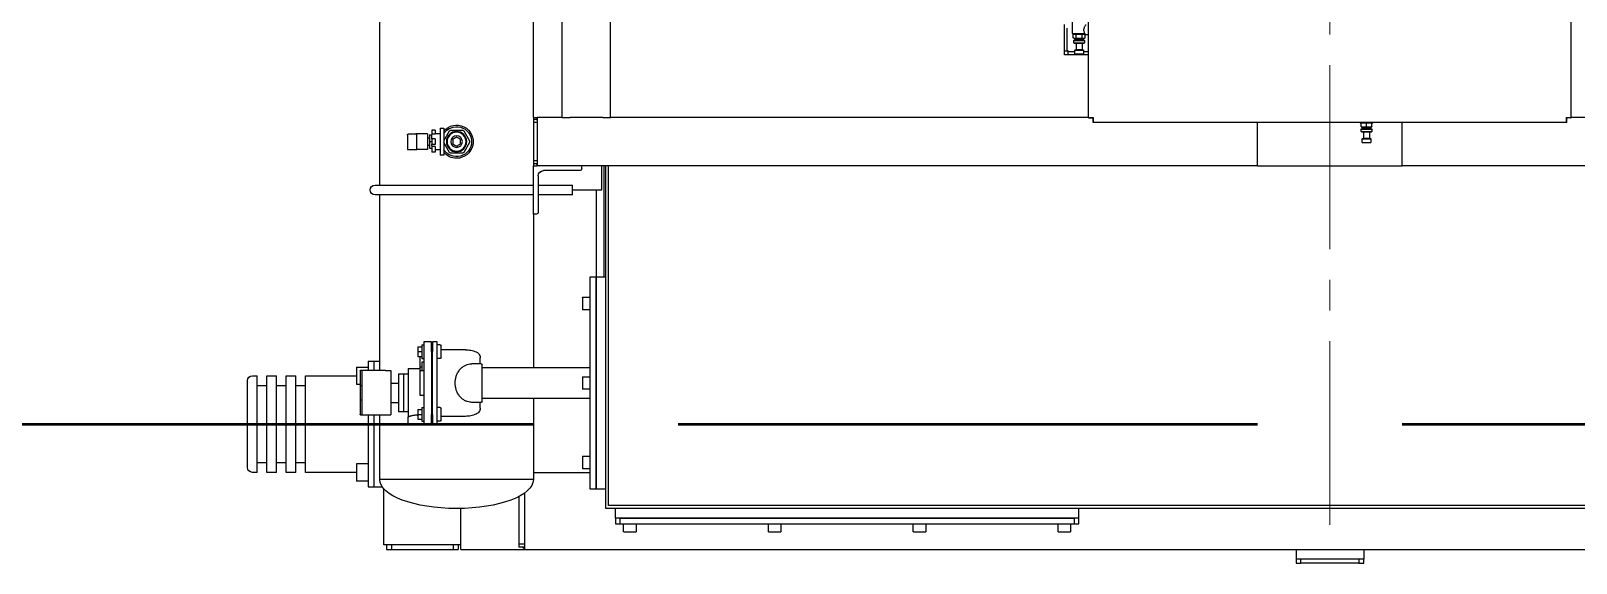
# Model space of a CAD drawing. Header units: millimetres. Extents: x 163705 to 1616509, y 81827 to 302547.
# Drawn here: x 894764 to 896364, y 145853 to 146404 of the extents above; entities that cross this region are included whole.
import ezdxf

# ---------------------------------------------------------------- set-up
doc = ezdxf.new("R2010")
doc.units = ezdxf.units.MM
doc.header["$LTSCALE"] = 10
doc.linetypes.add('ACAD_ISO02W100', pattern=[15, 12, -3])
doc.linetypes.add('CENTER2', pattern=[28.575, 19.05, -3.175, 3.175, -3.175])
doc.layers.add('1-中心线', color=1, linetype='CENTER2', lineweight=0)
doc.layers.add('1-设备轮廓', color=2, linetype='Continuous', lineweight=18)
doc.layers.add('1-隐线', color=8, linetype='Continuous')

# ---------------------------------------------------------------- blocks, each defined once
blk = doc.blocks.new('SW_CENTERMARKSYMBOL_0')
at = {"lineweight": 18}
for p, q in [((0, 5), (0, 774.5)), ((-5, 0), (-774.5, 0)), ((0, 0), (-2.5, 0)), ((0, 0), (0, 2.5)), ((0, 0), (0, -2.5)), ((0, 0), (2.5, 0)), ((5, 0), (774.5, 0)), ((0, -5), (0, -774.5))]:
    blk.add_line(p, q, dxfattribs=at)
blk = doc.blocks.new('G$C8841F3B5')
for p, q in [((2913.9, 391.5), (2913.9, 1221.5)), ((1679.9, 461.2), (1679.9, 1151.8)), ((2179.9, 461.2), (2179.9, 1151.8)), ((2674.9, 461.5), (2674.9, 1151.5)), ((2724.9, 461.5), (2724.9, 1151.5)), ((2754.9, 461.5), (2754.9, 1151.5)), ((2196.5, 548.4), (2196.5, 560.7)), ((2179.9, 547), (2183.2, 547)), ((2183.2, 544.1), (2183.2, 547)), ((2196.5, 548.4), (2183.6, 548.4)), ((2183.6, 548.4), (2183.8, 547.9)), ((2196, 547.9), (2183.8, 547.9)), ((2186.4, 544.1), (2186.4, 547.9)), ((2192.7, 544.1), (2192.7, 547.9)), ((2195.9, 544.1), (2195.9, 547.9)), ((2196, 547.9), (2196.5, 548.4)), ((2201.9, 530.2), (2201.9, 554)), ((2204.9, 530.2), (2204.9, 558)), ((2179.9, 529.5), (2185.1, 529.5)), ((2183.2, 544.1), (2184, 543.7)), ((2184.8, 543.7), (2183.2, 544.1)), ((2184.8, 543.7), (2184, 543.7)), ((2184.3, 541.7), (2184, 541.4)), ((2184, 541.4), (2184, 538.9)), ((2189.5, 541.4), (2184, 541.4)), ((2184, 538.9), (2184.3, 538.6)), ((2189.5, 538.9), (2184, 538.9)), ((2189.5, 541.7), (2184.3, 541.7)), ((2189.5, 538.6), (2184.3, 538.6)), ((2186.4, 544.1), (2184.8, 543.7)), ((2189.5, 543.7), (2184.8, 543.7)), ((2185.1, 543.7), (2185.1, 542.5)), ((2185.1, 542.5), (2185.4, 542.2)), ((2189.5, 542.5), (2185.1, 542.5)), ((2185.4, 531.5), (2185.1, 531.2)), ((2185.1, 531.2), (2185.1, 527.6)), ((2189.5, 531.2), (2185.1, 531.2)), ((2189.5, 542.2), (2185.4, 542.2)), ((2189.5, 531.5), (2185.4, 531.5)), ((2189.5, 543.7), (2186.4, 544.1)), ((2186.5, 542.2), (2186.5, 541.7)), ((2186.5, 538.6), (2186.5, 531.8)), ((2186.5, 531.8), (2186.8, 531.5)), ((2189.5, 531.8), (2186.5, 531.8)), ((2192.7, 544.1), (2189.5, 543.7)), ((2194.3, 543.7), (2189.5, 543.7)), ((2193.9, 542.5), (2189.5, 542.5)), ((2193.6, 542.2), (2189.5, 542.2)), ((2194.7, 541.7), (2189.5, 541.7)), ((2195, 541.4), (2189.5, 541.4)), ((2195, 538.9), (2189.5, 538.9)), ((2194.7, 538.6), (2189.5, 538.6)), ((2192.5, 531.8), (2189.5, 531.8)), ((2193.6, 531.5), (2189.5, 531.5)), ((2193.9, 531.2), (2189.5, 531.2)), ((2192.2, 531.5), (2192.5, 531.8)), ((2192.5, 541.7), (2192.5, 542.2)), ((2192.5, 531.8), (2192.5, 538.6)), ((2194.3, 543.7), (2192.7, 544.1)), ((2193.6, 542.2), (2193.9, 542.5)), ((2193.9, 531.2), (2193.6, 531.5)), ((2193.9, 542.5), (2193.9, 543.7)), ((2193.9, 527.6), (2193.9, 531.2)), ((2193.9, 529.5), (2201.2, 529.5)), ((2195.9, 544.1), (2194.3, 543.7)), ((2195, 543.7), (2194.3, 543.7)), ((2195, 541.4), (2194.7, 541.7)), ((2194.7, 538.6), (2195, 538.9)), ((2195, 543.7), (2195.9, 544.1)), ((2195, 538.9), (2195, 541.4)), ((2201.2, 529.5), (2201.2, 526.5)), ((2201.9, 530.2), (2204.9, 530.2)), ((2204.9, 526.5), (2204.9, 530.2)), ((2179.9, 526.5), (2201.2, 526.5)), ((2185.1, 527.6), (2185.4, 527.3)), ((2189.5, 527.6), (2185.1, 527.6)), ((2189.5, 527.3), (2185.4, 527.3)), ((2193.9, 527.6), (2189.5, 527.6)), ((2193.6, 527.3), (2189.5, 527.3)), ((2193.6, 527.3), (2193.9, 527.6)), ((2201.2, 526.5), (2204.9, 526.5)), ((1184.9, 461.5), (1679.9, 461.5)), ((1679.9, 461.2), (1683.9, 461.2)), ((1684.6, 456.5), (1684.6, 460.5)), ((1684.6, 456.5), (2175.2, 456.5)), ((1854.9, 411.5), (1854.9, 456.5)), ((1885, 456.5), (1885.4, 456.1)), ((1898.4, 456.1), (1885.4, 456.1)), ((1886.4, 455.4), (1885.8, 456.1)), ((1886.4, 452.3), (1886.4, 456.1)), ((1889.1, 452), (1886.4, 452.3)), ((1886.4, 452.3), (1886.4, 452)), ((1889.1, 452), (1886.4, 452)), ((1886.7, 450), (1886.4, 449.6)), ((1886.4, 449.6), (1886.4, 447.1)), ((1897.4, 449.6), (1886.4, 449.6)), ((1897.1, 450), (1886.7, 450)), ((1887.5, 452), (1887.5, 450.8)), ((1887.5, 450.8), (1887.8, 450.5)), ((1896.3, 450.8), (1887.5, 450.8)), ((1896, 450.5), (1887.8, 450.5)), ((1888.9, 450.5), (1888.9, 450)), ((1891.9, 452.3), (1889.1, 452)), ((1894.6, 452), (1889.1, 452)), ((1891.9, 452.3), (1891.9, 456.1)), ((1894.6, 452), (1891.9, 452.3)), ((1897.4, 452.3), (1894.6, 452)), ((1897.4, 452), (1894.6, 452)), ((1894.9, 450), (1894.9, 450.5)), ((1896, 450.5), (1896.3, 450.8)), ((1896.3, 450.8), (1896.3, 452)), ((1897.4, 449.6), (1897.1, 450)), ((1897.4, 452.3), (1897.4, 456.1)), ((1897.4, 452), (1897.4, 452.3)), ((1897.4, 447.1), (1897.4, 449.6)), ((1898.4, 456.1), (1898.7, 456.5)), ((2004.9, 411.5), (2004.9, 456.5)), ((2175.2, 456.5), (2175.2, 460.5)), ((2179.9, 461.2), (2175.9, 461.2)), ((2179.9, 461.5), (2674.9, 461.5)), ((2682.9, 461.5), (2674.9, 461.5)), ((2682.9, 461.5), (2716.9, 461.5)), ((2724.9, 461.5), (2716.9, 461.5)), ((2724.9, 461.5), (2750.9, 461.5)), ((2754.9, 461.5), (2750.9, 461.5)), ((2750.9, 461.5), (2750.9, 453.5)), ((2750.9, 459.5), (2754.9, 459.5)), ((2750.9, 456.5), (2754.9, 456.5)), ((2750.9, 453.5), (2750.9, 419.5)), ((2754.9, 461.5), (2754.9, 459.5)), ((2754.9, 459.5), (2754.9, 456.5)), ((2754.9, 456.5), (2754.9, 416.5)), ((2828.4, 448.5), (2827, 447.6)), ((2840.3, 448.5), (2828.4, 448.5)), ((2841.8, 447.6), (2840.3, 448.5)), ((2851.3, 450.5), (2847.7, 450.5)), ((2847.7, 450.5), (2847.7, 446.5)), ((2851.3, 450.5), (2851.3, 446.5)), ((2856.6, 448.5), (2856.6, 448)), ((2856.6, 448.5), (2860.1, 448.5)), ((2860.1, 448.5), (2860.1, 448)), ((1886.4, 447.1), (1886.7, 446.8)), ((1897.4, 447.1), (1886.4, 447.1)), ((1897.1, 446.8), (1886.7, 446.8)), ((1887.8, 439.7), (1887.5, 439.4)), ((1887.5, 439.4), (1887.5, 435.8)), ((1896.3, 439.4), (1887.5, 439.4)), ((1887.5, 435.8), (1887.8, 435.5)), ((1896.3, 435.8), (1887.5, 435.8)), ((1896, 439.7), (1887.8, 439.7)), ((1896, 435.5), (1887.8, 435.5)), ((1888.9, 446.8), (1888.9, 440)), ((1888.9, 440), (1889.2, 439.7)), ((1894.9, 440), (1888.9, 440)), ((1894.6, 439.7), (1894.9, 440)), ((1894.9, 440), (1894.9, 446.8)), ((1896.3, 439.4), (1896, 439.7)), ((1896, 435.5), (1896.3, 435.8)), ((1896.3, 435.8), (1896.3, 439.4)), ((1897.1, 446.8), (1897.4, 447.1)), ((2827, 447.6), (2821, 437.4)), ((2821, 437.4), (2821, 435.6)), ((2821, 435.6), (2827, 425.4)), ((2847.7, 437.4), (2841.8, 447.6)), ((2841.8, 425.4), (2847.7, 435.6)), ((2847.7, 445), (2847.3, 445)), ((2847.7, 446.5), (2847.7, 437.5)), ((2847.7, 437.4), (2847.7, 435.6)), ((2847.7, 435.5), (2847.7, 426.5)), ((2851.3, 446.5), (2851.3, 426.5)), ((2856.6, 445), (2851.3, 445)), ((2856.6, 448), (2856.6, 444.5)), ((2859.6, 444.5), (2856.6, 444.5)), ((2856.6, 439.5), (2860.1, 439.5)), ((2856.6, 439.5), (2856.6, 439)), ((2856.6, 439), (2856.6, 434)), ((2856.6, 434), (2856.6, 433.5)), ((2856.6, 433.5), (2860.1, 433.5)), ((2860.1, 448), (2860.1, 443.9)), ((2860.1, 439.5), (2860.1, 443.9)), ((2862.6, 443.4), (2860.1, 443.4)), ((2860.1, 439.5), (2860.1, 439)), ((2860.1, 439), (2860.1, 434)), ((2862.6, 436.5), (2860.1, 436.5)), ((2860.1, 434), (2860.1, 433.5)), ((2860.1, 432.3), (2860.1, 433.5)), ((2860.1, 432.3), (2860.1, 426.1)), ((2862.6, 443.4), (2862.6, 436.5)), ((2864.4, 440.5), (2862.6, 440.5)), ((2862.6, 436.5), (2862.6, 429.6)), ((2862.6, 432.5), (2864.4, 432.5)), ((2864.4, 444.5), (2864.4, 428.5)), ((2864.4, 444.5), (2866.3, 444.5)), ((2866.3, 444.5), (2876.6, 444.5)), ((2875.6, 428.5), (2875.6, 443.5)), ((2884.4, 444.5), (2876.6, 444.5)), ((2885.4, 443.5), (2885.4, 428.5)), ((2750.9, 419.5), (2750.9, 411.5)), ((2750.9, 416.5), (2754.9, 416.5)), ((2754.9, 416.5), (2754.9, 413.5)), ((2827, 425.4), (2828.4, 424.5)), ((2828.4, 424.5), (2840.3, 424.5)), ((2840.3, 424.5), (2841.8, 425.4)), ((2847.3, 428), (2847.7, 428)), ((2847.7, 426.5), (2847.7, 422.5)), ((2847.7, 422.5), (2851.3, 422.5)), ((2851.3, 428), (2856.6, 428)), ((2851.3, 426.5), (2851.3, 422.5)), ((2856.6, 431.4), (2859.6, 431.4)), ((2856.6, 431.4), (2856.6, 426.1)), ((2856.6, 426.1), (2856.6, 425.6)), ((2856.6, 425.6), (2860.1, 425.6)), ((2862.6, 429.6), (2860.1, 429.6)), ((2860.1, 426.1), (2860.1, 425.6)), ((2864.4, 428.5), (2866.3, 428.5)), ((2866.3, 428.5), (2875.4, 428.5)), ((2884.4, 428.5), (2876.6, 428.5)), ((1108.9, 411.5), (1854.9, 411.5)), ((2004.9, 411.5), (1854.9, 411.5)), ((2004.9, 411.5), (2750.9, 411.5)), ((2676.9, 59.5), (2676.9, 411.5)), ((2679.9, 56.5), (2679.9, 411.5)), ((2681.9, 411.5), (2681.9, 296.5)), ((2683.9, 386.5), (2683.9, 411.5)), ((2704.9, 411.5), (2704.9, 408.2)), ((2706.5, 406.5), (2744.4, 406.5)), ((2749.9, 401), (2749.9, 363.2)), ((2750.9, 413.5), (2754.9, 413.5)), ((2754.9, 411.5), (2750.9, 411.5)), ((2754.9, 413.5), (2754.9, 411.5)), ((2754.9, 361.5), (2754.9, 411.5)), ((2690.9, 386.5), (2683.9, 386.5)), ((2689.9, 386.5), (2689.9, 296.5)), ((2714.4, 386.5), (2690.9, 386.5)), ((2749.9, 391.5), (2714.4, 391.5)), ((2714.4, 381.5), (2714.4, 391.5)), ((2834.4, 391.5), (2754.9, 391.5)), ((2918.9, 391.5), (2834.4, 391.5)), ((2714.4, 381.5), (2749.9, 381.5)), ((2754.9, 381.5), (2834.4, 381.5)), ((2834.4, 381.5), (2918.9, 381.5)), ((2913.9, 199.5), (2913.9, 381.5)), ((2751.5, 361.5), (2754.9, 361.5)), ((2754.9, 361.5), (2754.9, 202.5)), ((2689.9, 296.5), (2679.9, 296.5)), ((2695.9, 296.5), (2689.9, 296.5)), ((2689.9, 76.5), (2689.9, 296.5)), ((2689.9, 296.5), (2689.9, 76.5)), ((2695.9, 76.5), (2695.9, 296.5)), ((2703.8, 275.3), (2695.9, 275.3)), ((2703.9, 275.2), (2703.9, 262.4)), ((2695.9, 262.3), (2703.8, 262.3)), ((2703.9, 262.4), (2703.9, 262.4)), ((2850.4, 213), (2850.4, 225)), ((2851.4, 226), (2854.4, 226)), ((2854.4, 229), (2859.4, 229)), ((2854.4, 219), (2854.4, 229)), ((2859.4, 229), (2859.4, 219)), ((2860.4, 219), (2860.4, 229)), ((2860.4, 229), (2868.4, 229)), ((2868.4, 229), (2868.4, 219)), ((2870.4, 226), (2868.4, 226)), ((2870.4, 226), (2870.4, 212)), ((2810, 212.8), (2809.9, 212.6)), ((2809.9, 206.5), (2809.9, 212.6)), ((2825.1, 221), (2850.4, 221)), ((2851.4, 212), (2854.4, 212)), ((2854.4, 154), (2854.4, 219)), ((2859.4, 224), (2860.4, 224)), ((2859.4, 154), (2859.4, 219)), ((2860.4, 219), (2860.4, 154)), ((2868.4, 219), (2868.4, 154)), ((2870.4, 212), (2868.4, 212)), ((2868.4, 208.2), (2870.4, 208.2)), ((2874.4, 224), (2870.4, 224)), ((2874.4, 219), (2870.4, 219)), ((2874.4, 214), (2870.4, 214)), ((2870.4, 208.2), (2870.4, 199)), ((2872.4, 214), (2872.4, 203.4)), ((2874.4, 224), (2874.4, 219)), ((2874.4, 219), (2874.4, 214)), ((2919.9, 209), (2913.9, 209)), ((2925.9, 209), (2919.9, 209)), ((2919.9, 199.5), (2919.9, 209)), ((2925.9, 209), (2925.9, 199.5)), ((2807.9, 202.5), (2695.9, 202.5)), ((2703.8, 193), (2695.9, 193)), ((2703.9, 192.9), (2703.9, 180.1)), ((2807.9, 167.5), (2807.9, 205.5)), ((2808.9, 206.5), (2818.5, 206.5)), ((2868.4, 199), (2872.4, 199)), ((2872.4, 203.4), (2870.4, 203.4)), ((2872.4, 203.4), (2872.4, 199)), ((2884.4, 201.5), (2872.4, 201.5)), ((2872.4, 199), (2872.4, 194)), ((2872.4, 194), (2872.4, 179)), ((2884.4, 201.5), (2884.4, 151.5)), ((2889.4, 196.1), (2884.4, 196.1)), ((2889.4, 196.1), (2889.4, 156.9)), ((2894.4, 196.1), (2889.4, 196.1)), ((2889.4, 196.1), (2889.4, 156.9)), ((2894.4, 196.1), (2894.4, 156.9)), ((2907.9, 199.5), (2902.4, 199.5)), ((2902.4, 199.5), (2902.4, 153.5)), ((2907.9, 199.5), (2932.4, 199.5)), ((2937.8, 203), (2925.9, 203)), ((2932.4, 199.5), (2932.4, 153.5)), ((2932.4, 199.5), (2933.9, 199.5)), ((2934.4, 199), (2934.4, 196.5)), ((2934.4, 196.5), (2934.4, 187.4)), ((2937.9, 202.9), (2937.9, 185.1)), ((2990.9, 194), (2937.9, 194)), ((2990.9, 94), (2990.9, 194)), ((3010.9, 194), (3000.9, 194)), ((3000.9, 94), (3000.9, 194)), ((3010.9, 94), (3010.9, 194)), ((3030.9, 194), (3020.9, 194)), ((3020.9, 94), (3020.9, 194)), ((3030.9, 94), (3030.9, 194)), ((3045.9, 194), (3040.9, 194)), ((3040.9, 94), (3040.9, 194)), ((2695.9, 180), (2703.8, 180)), ((2703.9, 180.1), (2703.9, 180.1)), ((2872.4, 179), (2872.4, 174)), ((2902.4, 186.5), (2894.4, 186.5)), ((2934.4, 184), (2932.4, 184)), ((2934.4, 187.4), (2934.4, 185.7)), ((2934.4, 185.7), (2934.4, 184)), ((2934.4, 185), (2937.8, 185)), ((2934.4, 184), (2934.4, 169)), ((2937.9, 185.1), (2937.9, 185.1)), ((3000.9, 184), (2990.9, 184)), ((3020.9, 184), (3010.9, 184)), ((3040.9, 184), (3030.9, 184)), ((3050.9, 99), (3050.9, 189)), ((2695.9, 170.5), (2807.9, 170.5)), ((2754.9, 170.5), (2754.9, 86.5)), ((2808.9, 166.5), (2818.5, 166.5)), ((2809.9, 160.4), (2809.9, 166.5)), ((2809.9, 160.4), (2810, 160.2)), ((2851.4, 161), (2854.4, 161)), ((2872.4, 174), (2868.4, 174)), ((2870.4, 161), (2868.4, 161)), ((2870.4, 161), (2870.4, 147)), ((2902.4, 166.5), (2894.4, 166.5)), ((2934.4, 169), (2932.4, 169)), ((2934.4, 169), (2934.4, 167.3)), ((2934.4, 167.3), (2934.4, 165.6)), ((2934.4, 165.6), (2934.4, 156.5)), ((2825.1, 152), (2850.4, 152)), ((2850.4, 148), (2850.4, 160)), ((2851.4, 147), (2854.4, 147)), ((2854.4, 144), (2854.4, 154)), ((2859.4, 154), (2859.4, 144)), ((2860.4, 149), (2859.4, 149)), ((2860.4, 144), (2860.4, 154)), ((2868.4, 154), (2868.4, 144)), ((2870.4, 147), (2868.4, 147)), ((2874.4, 159), (2870.4, 159)), ((2874.4, 154), (2870.4, 154)), ((2874.4, 149), (2870.4, 149)), ((2874.4, 159), (2874.4, 154)), ((2874.4, 154), (2874.4, 149)), ((2875.4, 153.2), (2874.4, 153.2)), ((2889.4, 156.9), (2884.4, 156.9)), ((2884.4, 144), (2884.4, 151.5)), ((2894.4, 156.9), (2889.4, 156.9)), ((2907.9, 153.5), (2902.4, 153.5)), ((2932.4, 153.5), (2907.9, 153.5)), ((2913.9, 86.5), (2913.9, 153.5)), ((2919.9, 79), (2919.9, 153.5)), ((2925.9, 153.5), (2925.9, 79)), ((2933.9, 153.5), (2932.4, 153.5)), ((2934.4, 156.5), (2934.4, 154)), ((2859.4, 144), (2854.4, 144)), ((2868.4, 144), (2860.4, 144)), ((2875.4, 144), (2868.4, 144)), ((2884.4, 144), (2875.4, 144)), ((2703.8, 110.7), (2695.9, 110.7)), ((2695.9, 97.7), (2703.8, 97.7)), ((2703.9, 110.6), (2703.9, 97.9)), ((2703.9, 97.9), (2703.9, 97.8)), ((2937.8, 103), (2925.9, 103)), ((2937.9, 102.9), (2937.9, 85.3)), ((2990.9, 104), (3000.9, 104)), ((3010.9, 104), (3020.9, 104)), ((3030.9, 104), (3040.9, 104)), ((2699.9, 94), (2695.9, 94)), ((2754.9, 94), (2699.9, 94)), ((2754.9, 86.5), (2913.9, 86.5)), ((2754.9, 86.5), (2913.9, 86.5)), ((2925.9, 85), (2937.8, 85)), ((2937.9, 94), (2990.9, 94)), ((2937.9, 85.3), (2937.9, 85.1)), ((3000.9, 94), (3010.9, 94)), ((3020.9, 94), (3030.9, 94)), ((3040.9, 94), (3045.9, 94)), ((2679.9, 76.5), (2689.9, 76.5)), ((2689.9, 76.5), (2695.9, 76.5)), ((2763.9, 72.6), (2763.9, 24)), ((2769.9, 69), (2769.9, 19.5)), ((2909.9, 19), (2909.9, 77.1)), ((2919.9, 79), (2911.4, 79)), ((2925.9, 79), (2919.9, 79)), ((1179.9, 56.5), (2679.9, 56.5)), ((1182.9, 59.5), (2676.9, 59.5)), ((2189.9, 46.5), (2189.9, 56.5)), ((2669.9, 46.5), (2669.9, 56.5)), ((2829.9, 22), (2829.9, 56.5)), ((2189.9, 40.5), (2189.9, 46.5)), ((2189.9, 46.5), (2669.9, 46.5)), ((2194.9, 40.5), (2189.9, 40.5)), ((2194.9, 46.5), (2194.9, 40.5)), ((2664.9, 46.5), (2194.9, 46.5)), ((2664.9, 40.5), (2194.9, 40.5)), ((2198.4, 40.5), (2198.4, 32.6)), ((2211.3, 32.5), (2198.5, 32.5)), ((2211.4, 32.6), (2211.4, 40.5)), ((2348.4, 40.5), (2348.4, 32.6)), ((2361.3, 32.5), (2348.5, 32.5)), ((2361.4, 32.6), (2361.4, 40.5)), ((2498.4, 40.5), (2498.4, 32.6)), ((2511.3, 32.5), (2498.5, 32.5)), ((2511.4, 32.6), (2511.4, 40.5)), ((2648.4, 40.5), (2648.4, 32.6)), ((2661.3, 32.5), (2648.5, 32.5)), ((2661.4, 32.6), (2661.4, 40.5)), ((2664.9, 40.5), (2664.9, 46.5)), ((2669.9, 40.5), (2664.9, 40.5)), ((2669.9, 46.5), (2669.9, 40.5)), ((2763.9, 24), (2763.9, 14)), ((2763.9, 19.5), (2769.9, 19.5)), ((2763.9, 16.5), (2769.9, 16.5)), ((2769.9, 19.5), (2769.9, 16.5)), ((2829.9, 14), (2829.9, 22)), ((2829.9, 19), (2837.9, 19)), ((2832.9, 19), (2832.9, 14)), ((2837.9, 19), (2901.9, 19)), ((2837.9, 19), (2837.9, 14)), ((2901.9, 19), (2909.9, 19)), ((2901.9, 19), (2901.9, 14)), ((2906.9, 19), (2906.9, 14)), ((2763.9, 14), (1544.9, 14)), ((1894.9, 14), (1894.9, 4)), ((1894.9, 0), (1894.9, 4)), ((1894.9, 4), (1899.9, 4)), ((1899.9, 0), (1894.9, 0)), ((1899.9, 4), (1899.9, 0)), ((1899.9, 4), (1959.9, 4)), ((1899.9, 0), (1959.9, 0)), ((1959.9, 0), (1959.9, 4)), ((1959.9, 4), (1964.9, 4)), ((1964.9, 0), (1959.9, 0)), ((1964.9, 14), (1964.9, 4)), ((1964.9, 4), (1964.9, 0)), ((2829.9, 14), (2763.9, 14)), ((2837.9, 14), (2832.9, 14)), ((2901.9, 14), (2837.9, 14)), ((2906.9, 14), (2901.9, 14))]:
    blk.add_line(p, q)
at = {"flags": 128}
for points in [[(1898, 456.1), (1897.9, 456), (1897.4, 455.4)], [(2752.2, 459.5), (2751.3, 460.2), (2750.9, 460.4)], [(2750.9, 412.6), (2751.3, 412.8), (2752.2, 413.5)], [(2763.9, 14.8), (2765.4, 15.7), (2766.5, 16.5)]]:
    blk.add_lwpolyline(points, dxfattribs=at)
for radius in [10.5, 9.8, 6]:
    blk.add_circle((2834.4, 436.5), radius)
for centre, radius, start, end in [((2834.4, 436.5), 17.2, 39.5549, 270), ((2834.4, 436.5), 15.5, 30.9, 329.1), ((2834.4, 436.5), 17.2, 270, 320.4451), ((2706.5, 408.2), 1.67, 180, 270), ((2744.4, 401), 5.5, 0, 90), ((2918.9, 386.5), 5, 270, 90), ((2751.5, 363.2), 1.67, 180, 270), ((2703.8, 275.2), 0.1, 0, 90), ((2703.8, 262.4), 0.1, 270, 0), ((2851.4, 225), 1, 90, 180), ((2851.4, 213), 1, 180, 270), ((2703.8, 192.9), 0.1, 0, 90), ((2808.9, 205.5), 1, 90, 180), ((2933.9, 199), 0.5, 0, 90), ((2937.8, 202.9), 0.1, 0, 90), ((3045.9, 189), 5, 0, 90), ((2703.8, 180.1), 0.1, 270, 0), ((2937.8, 185.1), 0.1, 270, 0), ((2808.9, 167.5), 1, 180, 270), ((2851.4, 160), 1, 90, 180), ((2851.4, 148), 1, 180, 270), ((2933.9, 154), 0.5, 270, 0), ((2703.8, 110.6), 0.1, 0, 90), ((2703.8, 97.8), 0.1, 270, 0), ((2937.8, 102.9), 0.1, 0, 90), ((3045.9, 99), 5, 270, 0), ((2937.8, 85.1), 0.1, 270, 0), ((2198.5, 32.6), 0.1, 180, 270), ((2211.3, 32.6), 0.1, 270, 0), ((2348.5, 32.6), 0.1, 180, 270), ((2361.3, 32.6), 0.1, 270, 0), ((2498.5, 32.6), 0.1, 180, 270), ((2511.3, 32.6), 0.1, 270, 0), ((2648.5, 32.6), 0.1, 180, 270), ((2661.3, 32.6), 0.1, 270, 0)]:
    blk.add_arc(centre, radius, start, end)
for centre, major_axis, ratio, start_param, end_param in [((2183.2, 552.3), (0, 5.3), 0.57735, 3.141593, 3.749658), ((2834.4, 86.5), (-79.5, 0), 0.377358, 0, 1.570796), ((2834.4, 86.5), (79.5, 0), 0.377358, 4.712389, 6.283185)]:
    blk.add_ellipse(centre, major_axis=major_axis, ratio=ratio, start_param=start_param, end_param=end_param)
for points, knots in [([(2182.5, 557.6), (2182.6, 557.5), (2182.6, 557.4), (2183.2, 556.7), (2183.9, 555.6), (2184.6, 554.3), (2185, 553), (2185, 551.9), (2184.8, 550.8), (2184.2, 549.6), (2183.8, 548.8), (2183.6, 548.4)], [0, 0, 0, 0, 0.124288, 0.24939, 0.374593, 0.499572, 0.624444, 0.687192, 0.749901, 0.874852, 1, 1, 1, 1]), ([(2830.3, 434.3), (2830.3, 435.1), (2830.4, 436.6), (2830.4, 438.2), (2830.4, 438.9)], [0, 0, 0, 0, 0.500178, 1, 1, 1, 1]), ([(2834.2, 431.9), (2833.6, 432.3), (2832.3, 433.1), (2831, 433.9), (2830.3, 434.3)], [0, 0, 0, 0, 0.499067, 1, 1, 1, 1]), ([(2830.4, 438.9), (2831.1, 439.3), (2832.5, 440), (2833.8, 440.8), (2834.5, 441.1)], [0, 0, 0, 0, 0.4990673, 1, 1, 1, 1]), ([(2838.3, 434.1), (2837.6, 433.7), (2836.3, 433), (2834.9, 432.2), (2834.2, 431.9)], [0, 0, 0, 0, 0.4990673, 1, 1, 1, 1]), ([(2834.5, 441.1), (2835.2, 440.7), (2836.5, 439.9), (2837.8, 439.1), (2838.4, 438.7)], [0, 0, 0, 0, 0.499067, 1, 1, 1, 1]), ([(2838.4, 438.7), (2838.4, 437.9), (2838.4, 436.4), (2838.3, 434.8), (2838.3, 434.1)], [0, 0, 0, 0, 0.499822, 1, 1, 1, 1]), ([(2859.6, 444.5), (2859.7, 444.5), (2859.7, 444.4), (2859.8, 444.4), (2859.9, 444.4), (2860, 444.3), (2860.1, 444.1), (2860.1, 444), (2860.1, 443.9)], [0, 0, 0, 0, 0.125356, 0.250369, 0.375773, 0.501235, 0.750965, 1, 1, 1, 1]), ([(2860.1, 432.3), (2860.1, 432.1), (2860.1, 431.9), (2859.9, 431.6), (2859.8, 431.5), (2859.7, 431.4), (2859.7, 431.4), (2859.6, 431.4)], [0, 0, 0, 0, 0.498685, 0.748579, 0.874172, 0.937035, 1, 1, 1, 1]), ([(2875.6, 443.5), (2875.6, 443.6), (2875.6, 443.8), (2875.8, 444.1), (2876, 444.3), (2876.2, 444.4), (2876.4, 444.4), (2876.5, 444.4), (2876.6, 444.5)], [0, 0, 0, 0, 0.249647, 0.499157, 0.624451, 0.749691, 0.874918, 1, 1, 1, 1]), ([(2885.4, 443.5), (2885.4, 443.6), (2885.3, 443.8), (2885.2, 444.1), (2885, 444.3), (2884.8, 444.4), (2884.6, 444.4), (2884.4, 444.4), (2884.4, 444.5)], [0, 0, 0, 0, 0.249696, 0.499185, 0.624467, 0.749788, 0.874869, 1, 1, 1, 1]), ([(2876.6, 428.5), (2876.5, 428.5), (2876.4, 428.5), (2876.2, 428.5), (2876, 428.5), (2875.8, 428.5), (2875.6, 428.5), (2875.6, 428.5), (2875.6, 428.5)], [0, 0, 0, 0, 0.124806, 0.250059, 0.3754, 0.500545, 0.750283, 1, 1, 1, 1]), ([(2885.4, 428.5), (2885.4, 428.5), (2885.3, 428.5), (2885.2, 428.5), (2885, 428.5), (2884.8, 428.5), (2884.6, 428.5), (2884.5, 428.5), (2884.4, 428.5)], [0, 0, 0, 0, 0.249073, 0.498529, 0.623968, 0.749423, 0.873896, 1, 1, 1, 1]), ([(2814.2, 218.7), (2813.7, 218.5), (2812.7, 218), (2811.4, 216.8), (2810.2, 215), (2810, 213.6), (2809.9, 212.8)], [0, 0, 0, 0, 0.192179, 0.427735, 0.701748, 1, 1, 1, 1]), ([(2825.1, 221), (2823.3, 220.9), (2819.6, 220.7), (2816, 219.4), (2814.2, 218.7)], [0, 0, 0, 0, 0.5024487, 1, 1, 1, 1]), ([(2818.5, 166.5), (2819.3, 166.5), (2820.9, 166.6), (2823.5, 167.3), (2826.2, 168.5), (2829, 170.4), (2831.7, 173.2), (2833.7, 176.5), (2835, 180), (2835.7, 183.2), (2835.9, 186.5), (2835.7, 189.8), (2835, 193), (2833.7, 196.5), (2831.7, 199.8), (2829, 202.6), (2826.2, 204.5), (2823.5, 205.7), (2820.9, 206.4), (2819.3, 206.5), (2818.5, 206.5)], [0, 0, 0, 0, 0.048014, 0.101886, 0.161426, 0.225815, 0.293539, 0.362659, 0.40875, 0.454508, 0.5, 0.545492, 0.59125, 0.637341, 0.706461, 0.774185, 0.838574, 0.898114, 0.951986, 1, 1, 1, 1]), ([(2809.9, 160.2), (2810, 159.6), (2810.1, 158.4), (2810.9, 156.8), (2812.2, 155.3), (2813.5, 154.6), (2814.2, 154.3)], [0, 0, 0, 0, 0.214989, 0.45647, 0.721709, 1, 1, 1, 1]), ([(2814.2, 154.3), (2816, 153.6), (2819.6, 152.3), (2823.3, 152.1), (2825.1, 152)], [0, 0, 0, 0, 0.4975513, 1, 1, 1, 1]), ([(2875.4, 153.2), (2876, 153.2), (2877.2, 153.1), (2878.9, 152.9), (2880.4, 152.7), (2881.8, 152.3), (2882.9, 152), (2883.7, 151.7), (2884.3, 151.5), (2884.3, 151.5), (2884.4, 151.5)], [0, 0, 0, 0, 0.1249137, 0.2502491, 0.3750383, 0.5003653, 0.6253941, 0.7502207, 0.8754438, 1, 1, 1, 1])]:
    blk.add_open_spline(points, degree=3, knots=knots)
for points in [[(2200.9, 530.5), (2201, 530.5), (2201.3, 530.4), (2201.6, 530.4), (2201.8, 530.3), (2201.9, 530.2), (2201.9, 530.2)], [(2201.2, 529.5), (2201.1, 529.5), (2201.1, 529.5), (2201, 529.8), (2201, 530.1), (2200.9, 530.4), (2200.9, 530.5)], [(1684.9, 461.5), (1684.2, 461.5), (1682.9, 461.4), (1681.3, 461.4), (1680.1, 461.3), (1680, 461.2), (1679.9, 461.2)], [(1684.9, 461.5), (1684.7, 461.5), (1684.5, 461.4), (1684.2, 461.4), (1683.9, 461.3), (1683.9, 461.2), (1683.9, 461.2)], [(1684.6, 456.5), (1684.6, 456.6), (1684.7, 456.7), (1684.7, 457.9), (1684.8, 459.5), (1684.9, 460.8), (1684.9, 461.5)], [(1684.6, 460.5), (1684.6, 460.5), (1684.7, 460.5), (1684.7, 460.8), (1684.8, 461.1), (1684.9, 461.4), (1684.9, 461.5)], [(2179.9, 461.2), (2179.8, 461.2), (2179.7, 461.3), (2178.5, 461.4), (2176.8, 461.4), (2175.5, 461.5), (2174.9, 461.5)], [(2174.9, 461.5), (2174.9, 460.8), (2175, 459.5), (2175, 457.9), (2175.1, 456.7), (2175.1, 456.6), (2175.2, 456.5)], [(2174.9, 461.5), (2174.9, 461.4), (2175, 461.1), (2175, 460.8), (2175.1, 460.5), (2175.1, 460.5), (2175.2, 460.5)], [(2175.9, 461.2), (2175.9, 461.2), (2175.8, 461.3), (2175.6, 461.4), (2175.3, 461.4), (2175, 461.5), (2174.9, 461.5)]]:
    blk.add_open_spline(points, degree=3)
at = {"layer": '1-中心线'}
blk.add_line((2855.9, 144), (3120.9, 144), dxfattribs=at)
at = {"layer": '1-中心线', "lineweight": 0}
blk.add_blockref('SW_CENTERMARKSYMBOL_0', (1929.9, 806.5), dxfattribs=at)

msp = doc.modelspace()

# ---------------------------------------------------------------- linework, layer by layer
at = {"layer": '1-设备轮廓', "color": 5, "linetype": 'ACAD_ISO02W100', "lineweight": 50, "ltscale": 5}
msp.add_lwpolyline([(878184.06, 145997.132), (918109.06, 145997.132)], dxfattribs=at)

# ---------------------------------------------------------------- block references
at = {"layer": '1-隐线', "xscale": -1}
msp.add_blockref('G$C8841F3B5', (898038.94, 145853.132), dxfattribs=at)

doc.saveas('drawing.dxf')
